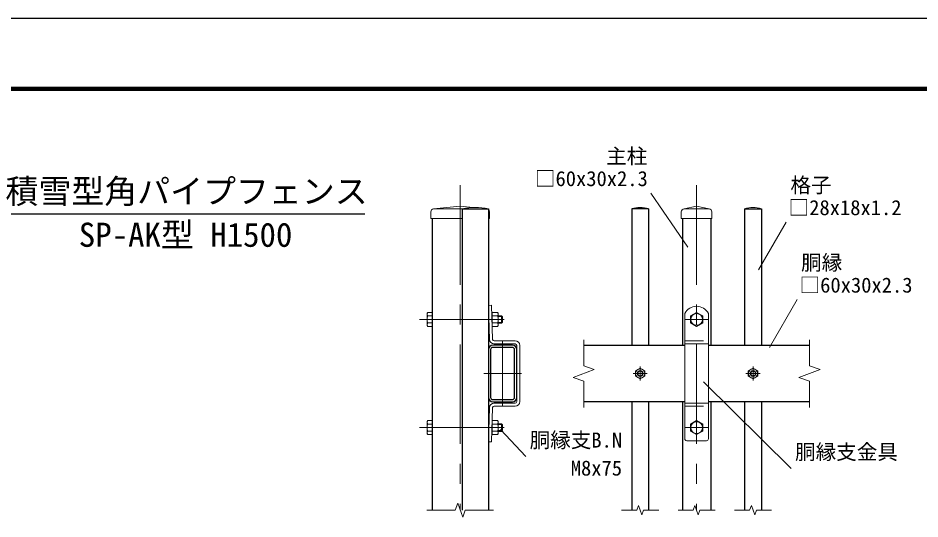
# Model space of a CAD drawing. Units: millimetres, scale not verified. Extents: x -4200 to 4200, y -2970 to 2970.
# Drawn here: x -562 to 2314, y 1372 to 2970 of the extents above; entities that cross this region are included whole.
import ezdxf
from ezdxf.enums import TextEntityAlignment as Align

# ---------------------------------------------------------------- set-up
doc = ezdxf.new("R2010")
doc.units = ezdxf.units.MM
doc.header["$LTSCALE"] = 10
doc.linetypes.add('DASHED', pattern=[7.5, 6, -1.5])
doc.linetypes.add('USER1', pattern=[50.8, 31.75, -6.35, 6.35, -6.35])
for name, color, linetype, lineweight in [('0-0_D-TTL', 2, 'Continuous', 25), ('0-1_D-TTL-TXT', 7, 'Continuous', 25), ('0-2_D-BMK', 2, 'USER1', 13), ('0-4_D-STR1', 1, 'Continuous', 25), ('0-6_D-STR3', 3, 'Continuous', 13), ('0-8_D-STR-DIM', 7, 'Continuous', 13), ('0-9_0', 7, 'Continuous', 25), ('0-B_D-STR-TXT', 7, 'Continuous', 13)]:
    doc.layers.add(name, color=color, linetype=linetype, lineweight=lineweight)
doc.styles.add('ＭＳ ゴシック', font='')
doc.styles.get('ＭＳ ゴシック').set_extended_font_data('MS Gothic')

msp = doc.modelspace()

# ---------------------------------------------------------------- linework, layer by layer
at = {"layer": '0-0_D-TTL'}
for points in [[(-4199.92, 2970), (4200.08, 2970), (4200.08, -2970), (-4199.92, -2970)], [(-3929.92, 2750), (3930.08, 2750), (3930.08, -2750), (-3929.92, -2750)], [(-3927.42, 2747.5), (3927.58, 2747.5), (3927.58, -2747.5), (-3927.42, -2747.5)], [(-3924.92, 2745), (3925.08, 2745), (3925.08, -2745), (-3924.92, -2745)], [(-3922.42, 2742.5), (3922.58, 2742.5), (3922.58, -2742.5), (-3922.42, -2742.5)], [(-3919.92, 2740), (3920.08, 2740), (3920.08, -2740), (-3919.92, -2740)]]:
    msp.add_lwpolyline(points, close=True, dxfattribs=at)
at = {"layer": '0-2_D-BMK'}
for p, q in [((848.16, 2436.71), (848.16, 1399.91)), ((1601.87, 2436.71), (1601.87, 1399.91)), ((717.96, 2008.51), (987.96, 2008.51)), ((1637.87, 2008.51), (1565.87, 2008.51)), ((1571.87, 2008.51), (1631.87, 2008.51)), ((983.16, 1941.01), (983.16, 1731.01)), ((1421.87, 1858.51), (1421.87, 1813.51)), ((1781.87, 1858.51), (1781.87, 1813.51)), ((923.16, 1836.01), (1043.16, 1836.01)), ((1444.37, 1836.01), (1399.37, 1836.01)), ((1804.37, 1836.01), (1759.37, 1836.01)), ((717.96, 1663.51), (987.96, 1663.51)), ((1637.87, 1663.51), (1565.87, 1663.51)), ((1570.1, 1663.51), (1630.98, 1663.51))]:
    msp.add_line(p, q, dxfattribs=at)
at = {"layer": '0-4_D-STR1'}
for p, q in [((854.16, 2361.01), (854.16, 1399.91)), ((854.16, 2361.01), (938.16, 2361.01)), ((938.16, 2361.01), (938.16, 1399.91)), ((1394.87, 2361.01), (1394.87, 1926.01)), ((1448.87, 2361.01), (1394.87, 2361.01)), ((1448.87, 2361.01), (1448.87, 1926.01)), ((1754.87, 2361.01), (1754.87, 1926.01)), ((1754.87, 2361.01), (1808.87, 2361.01)), ((1808.87, 2361.01), (1808.87, 1926.01)), ((758.16, 2331.01), (758.16, 1399.91)), ((1556.87, 2331.01), (1556.87, 1926.01)), ((1646.87, 2331.01), (1646.87, 1926.01)), ((938.16, 1912.21), (938.16, 1759.81)), ((945.06, 1912.21), (945.06, 1759.81)), ((1014.36, 1926.01), (951.96, 1926.01)), ((1014.36, 1919.11), (951.96, 1919.11)), ((1021.26, 1759.81), (1021.26, 1912.21)), ((1028.16, 1759.81), (1028.16, 1912.21)), ((1241.87, 1926.01), (1564.37, 1926.01)), ((1639.37, 1926.01), (1961.87, 1926.01)), ((951.96, 1752.91), (1014.36, 1752.91)), ((951.96, 1746.01), (1014.36, 1746.01)), ((1564.37, 1746.01), (1241.87, 1746.01)), ((1394.87, 1746.01), (1394.87, 1399.91)), ((1448.87, 1746.01), (1448.87, 1399.91)), ((1556.87, 1746.01), (1556.87, 1399.91)), ((1961.87, 1746.01), (1639.37, 1746.01)), ((1646.87, 1746.01), (1646.87, 1399.91)), ((1754.87, 1746.01), (1754.87, 1399.91)), ((1808.87, 1746.01), (1808.87, 1399.91))]:
    msp.add_line(p, q, dxfattribs=at)
for centre, radius, start, end in [((951.96, 1912.21), 13.8, 90, 180), ((951.96, 1912.21), 6.9, 90, 180), ((1014.36, 1912.21), 13.8, 0, 90), ((1014.36, 1912.21), 6.9, 0, 90), ((951.96, 1759.81), 13.8, 180, 270), ((951.96, 1759.81), 6.9, 180, 270), ((1014.36, 1759.81), 6.9, 270, 0), ((1014.36, 1759.81), 13.8, 270, 0)]:
    msp.add_arc(centre, radius, start, end, dxfattribs=at)
at = {"layer": '0-6_D-STR3'}
for p, q in [((848.16, 2370.01), (763.41, 2361.01)), ((763.41, 2361.01), (854.16, 2361.01)), ((848.16, 2370.01), (889.01, 2365.67)), ((1601.87, 2370.01), (1562.12, 2361.01)), ((1562.12, 2361.01), (1641.62, 2361.01)), ((1601.87, 2370.01), (1641.62, 2361.01)), ((754.41, 2352.01), (754.41, 2331.01)), ((754.41, 2331.01), (854.16, 2331.01)), ((938.16, 2331.01), (941.91, 2331.01)), ((941.91, 2352.01), (941.91, 2331.01)), ((1553.12, 2352.01), (1553.12, 2331.01)), ((1553.12, 2331.01), (1650.62, 2331.01)), ((1650.62, 2352.01), (1650.62, 2331.01)), ((947.76, 2053.76), (938.16, 2053.44)), ((938.16, 2053.44), (941.72, 1944.44)), ((947.76, 2053.76), (951.31, 1944.75)), ((742.26, 2027.41), (744.35, 2031.03)), ((742.26, 2027.41), (742.26, 1989.61)), ((758.16, 2031.03), (744.35, 2031.03)), ((758.16, 2019.77), (744.35, 2019.77)), ((758.16, 2031.03), (758.16, 1985.99)), ((949.97, 2031.03), (967.29, 2031.03)), ((949.97, 1985.99), (949.97, 2031.03)), ((949.97, 2019.77), (967.29, 2019.77)), ((967.29, 2031.03), (969.47, 2027.26)), ((969.47, 1989.76), (969.47, 2027.26)), ((969.47, 2020.51), (979.56, 2020.51)), ((969.47, 2018.26), (981.81, 2018.26)), ((979.56, 2020.51), (983.16, 2016.91)), ((979.56, 2020.51), (979.56, 1996.51)), ((983.16, 2016.91), (983.16, 2000.11)), ((1564.37, 2027.42), (1564.37, 1627.51)), ((1639.37, 2027.42), (1639.37, 1627.51)), ((742.26, 1989.61), (744.35, 1985.99)), ((758.16, 1997.25), (744.35, 1997.25)), ((758.16, 1985.99), (744.35, 1985.99)), ((949.97, 1997.25), (967.29, 1997.25)), ((949.97, 1985.99), (967.29, 1985.99)), ((967.29, 1985.99), (969.47, 1989.76)), ((969.47, 1998.76), (981.81, 1998.76)), ((969.47, 1996.51), (979.56, 1996.51)), ((979.56, 1996.51), (983.16, 2000.11)), ((1023.36, 1940.11), (956.08, 1940.11)), ((1023.36, 1930.51), (956.11, 1930.51)), ((1564.37, 1930.51), (1639.37, 1930.51)), ((1028.16, 1925.71), (1028.16, 1746.31)), ((1037.76, 1925.71), (1037.76, 1746.31)), ((1421.87, 1853.33), (1406.87, 1844.67)), ((1406.87, 1844.67), (1406.87, 1827.35)), ((1436.87, 1844.67), (1421.87, 1853.33)), ((1436.87, 1827.35), (1436.87, 1844.67)), ((1781.87, 1853.33), (1766.87, 1844.67)), ((1766.87, 1844.67), (1766.87, 1827.35)), ((1796.87, 1844.67), (1781.87, 1853.33)), ((1796.87, 1827.35), (1796.87, 1844.67)), ((938.16, 1618.58), (941.72, 1727.58)), ((947.76, 1618.26), (951.31, 1727.27)), ((1023.36, 1741.51), (956.08, 1741.51)), ((1023.36, 1731.91), (956.08, 1731.91)), ((1564.37, 1741.51), (1639.37, 1741.51)), ((742.26, 1682.41), (744.35, 1686.03)), ((742.26, 1644.61), (742.26, 1682.41)), ((758.16, 1686.03), (744.35, 1686.03)), ((758.16, 1674.77), (744.35, 1674.77)), ((758.16, 1640.99), (758.16, 1686.03)), ((949.97, 1686.03), (967.29, 1686.03)), ((949.97, 1686.03), (949.97, 1640.99)), ((949.97, 1674.77), (967.29, 1674.77)), ((967.29, 1686.03), (969.47, 1682.26)), ((969.47, 1682.26), (969.47, 1644.76)), ((969.47, 1675.51), (979.56, 1675.51)), ((969.47, 1673.26), (981.81, 1673.26)), ((979.56, 1675.51), (983.16, 1671.91)), ((979.56, 1651.51), (979.56, 1675.51)), ((983.16, 1655.11), (983.16, 1671.91)), ((742.26, 1644.61), (744.35, 1640.99)), ((758.16, 1652.25), (744.35, 1652.25)), ((758.16, 1640.99), (744.35, 1640.99)), ((949.97, 1652.25), (967.29, 1652.25)), ((949.97, 1640.99), (967.29, 1640.99)), ((967.29, 1640.99), (969.47, 1644.76)), ((969.47, 1653.76), (981.81, 1653.76)), ((969.47, 1651.51), (979.56, 1651.51)), ((979.56, 1651.51), (983.16, 1655.11)), ((947.76, 1618.26), (938.16, 1618.58)), ((1633.37, 1621.51), (1570.37, 1621.51))]:
    msp.add_line(p, q, dxfattribs=at)
at = {"layer": '0-6_D-STR3', "linetype": 'DASHED'}
for p, q in [((1564.37, 1940.11), (1639.37, 1940.11)), ((1564.37, 1731.91), (1639.37, 1731.91))]:
    msp.add_line(p, q, dxfattribs=at)
at = {"layer": '0-6_D-STR3'}
for points in [[(1621.37, 2019.77), (1601.87, 2031.03), (1582.37, 2019.77), (1582.37, 1997.25), (1601.87, 1985.99), (1621.37, 1997.25)], [(1621.37, 1674.77), (1601.87, 1686.03), (1582.37, 1674.77), (1582.37, 1652.25), (1601.87, 1640.99), (1621.37, 1652.25)]]:
    msp.add_lwpolyline(points, close=True, dxfattribs=at)
for points in [[(1406.87, 1827.35), (1421.87, 1818.69), (1436.87, 1827.35)], [(1766.87, 1827.35), (1781.87, 1818.69), (1796.87, 1827.35)]]:
    msp.add_lwpolyline(points, dxfattribs=at)
for centre, radius in [((1601.87, 2008.51), 18.75), ((1421.87, 1836.01), 14.7), ((1421.87, 1836.01), 9), ((1421.87, 1836.01), 7.38), ((1781.87, 1836.01), 14.7), ((1781.87, 1836.01), 9), ((1781.87, 1836.01), 7.38), ((1601.87, 1663.51), 18.75)]:
    msp.add_circle(centre, radius, dxfattribs=at)
for centre, radius, start, end in [((763.41, 2352.01), 9, 90, 180), ((896.16, 2179.66), 186.15, 76.9604, 103.0396), ((932.91, 2352.01), 9, 0, 54.31467), ((1421.87, 2287.47), 78.34, 69.8388, 110.1612), ((1562.12, 2352.01), 9, 90, 180), ((1641.62, 2352.01), 9, 0, 90), ((1781.87, 2287.47), 78.34, 69.8388, 110.1612), ((1601.87, 2008.51), 42, 26.7655, 153.2345), ((752.58, 2025.4), 9.97, 145.61585, 214.38415), ((779.87, 2008.51), 37.26, 162.4121, 197.5879), ((959.07, 2025.4), 9.97, 325.61586, 34.38414), ((931.78, 2008.51), 37.26, 342.4121, 17.5879), ((752.58, 1991.62), 9.97, 145.61585, 214.38415), ((959.07, 1991.62), 9.97, 325.61585, 34.38416), ((956.11, 1944.91), 14.4, 181.86644, 270), ((956.11, 1944.91), 4.8, 181.86644, 270), ((1023.36, 1925.71), 14.4, 0, 90), ((1023.36, 1925.71), 4.8, 0, 90), ((956.11, 1727.11), 14.4, 90, 178.13356), ((956.11, 1727.11), 4.8, 90, 178.13356), ((1023.36, 1746.31), 4.8, 270, 0), ((1023.36, 1746.31), 14.4, 270, 0), ((752.58, 1680.4), 9.97, 145.61585, 214.38415), ((779.87, 1663.51), 37.26, 162.4121, 197.5879), ((959.07, 1680.4), 9.97, 325.61584, 34.38415), ((931.78, 1663.51), 37.26, 342.4121, 17.5879), ((752.58, 1646.62), 9.97, 145.61585, 214.38415), ((959.07, 1646.62), 9.97, 325.61586, 34.38414), ((1570.37, 1627.51), 6, 180, 270), ((1633.37, 1627.51), 6, 270, 0)]:
    msp.add_arc(centre, radius, start, end, dxfattribs=at)
at = {"layer": '0-8_D-STR-DIM'}
for p, q in [((1241.87, 1944.01), (1241.87, 1860.64)), ((1961.87, 1944.01), (1961.87, 1860.64)), ((1208.04, 1823.7), (1275.7, 1848.32)), ((1275.7, 1848.32), (1241.87, 1860.64)), ((1928.04, 1823.7), (1995.7, 1848.32)), ((1995.7, 1848.32), (1961.87, 1860.64)), ((1241.87, 1811.38), (1208.04, 1823.7)), ((1961.87, 1811.38), (1928.04, 1823.7)), ((1241.87, 1811.38), (1241.87, 1728.01)), ((1961.87, 1811.38), (1961.87, 1728.01)), ((840.05, 1422.21), (831.93, 1399.91)), ((856.28, 1377.61), (840.05, 1422.21)), ((1416.46, 1414.78), (1411.05, 1399.91)), ((1427.28, 1385.05), (1416.46, 1414.78)), ((1596.46, 1414.78), (1591.05, 1399.91)), ((1607.28, 1385.05), (1596.46, 1414.78)), ((1776.46, 1414.78), (1771.05, 1399.91)), ((1787.28, 1385.05), (1776.46, 1414.78)), ((741.93, 1399.91), (831.93, 1399.91)), ((864.4, 1399.91), (856.28, 1377.61)), ((864.4, 1399.91), (954.4, 1399.91)), ((1362.72, 1399.91), (1411.05, 1399.91)), ((1432.69, 1399.91), (1427.28, 1385.05)), ((1432.69, 1399.91), (1481.01, 1399.91)), ((1542.72, 1399.91), (1591.05, 1399.91)), ((1612.69, 1399.91), (1607.28, 1385.05)), ((1612.69, 1399.91), (1661.01, 1399.91)), ((1722.72, 1399.91), (1771.05, 1399.91)), ((1792.69, 1399.91), (1787.28, 1385.05)), ((1792.69, 1399.91), (1841.01, 1399.91))]:
    msp.add_line(p, q, dxfattribs=at)
at = {"layer": '0-9_0'}
msp.add_line((-615.88, 2345.32), (544.12, 2345.32), dxfattribs=at)
at = {"layer": '0-B_D-STR-TXT'}
for p, q in [((1456, 2411.62), (1573.89, 2238.94)), ((1887.75, 2319.05), (1799.75, 2166.64)), ((1922.72, 2071.94), (1834.73, 1919.53)), ((1903.49, 1533.29), (1623.76, 1809.87)), ((1057, 1571.3), (976.66, 1657.69))]:
    msp.add_line(p, q, dxfattribs=at)

# ---------------------------------------------------------------- texts
at = {"layer": '0-1_D-TTL-TXT', "style": 'ＭＳ ゴシック'}
for s, p in [('積雪型角パイプフェンス', (-602.07, 2355.85)), ('SP-AK型 H1500', (-368.17, 2217.07))]:
    msp.add_text(s, height=76.98, dxfattribs=at).set_placement(p, align=Align.BOTTOM_LEFT)
at = {"layer": '0-B_D-STR-TXT', "style": 'ＭＳ ゴシック'}
for s, p in [('主柱', (1313.6, 2490.99)), ('□60x30x2.3', (1086.35, 2419.37)), ('格子', (1901.2, 2398.59)), ('□28x18x1.2', (1895.4, 2326.8)), ('胴縁', (1935.17, 2151.48)), ('□60x30x2.3', (1930.37, 2079.68)), ('胴縁支B.N', (1069.45, 1585.27)), ('胴縁支金具', (1915.94, 1547.51)), ('M8x75', (1200.68, 1496.05))]:
    msp.add_text(s, height=48.09, dxfattribs=at).set_placement(p, align=Align.BOTTOM_LEFT)

doc.saveas('drawing.dxf')
